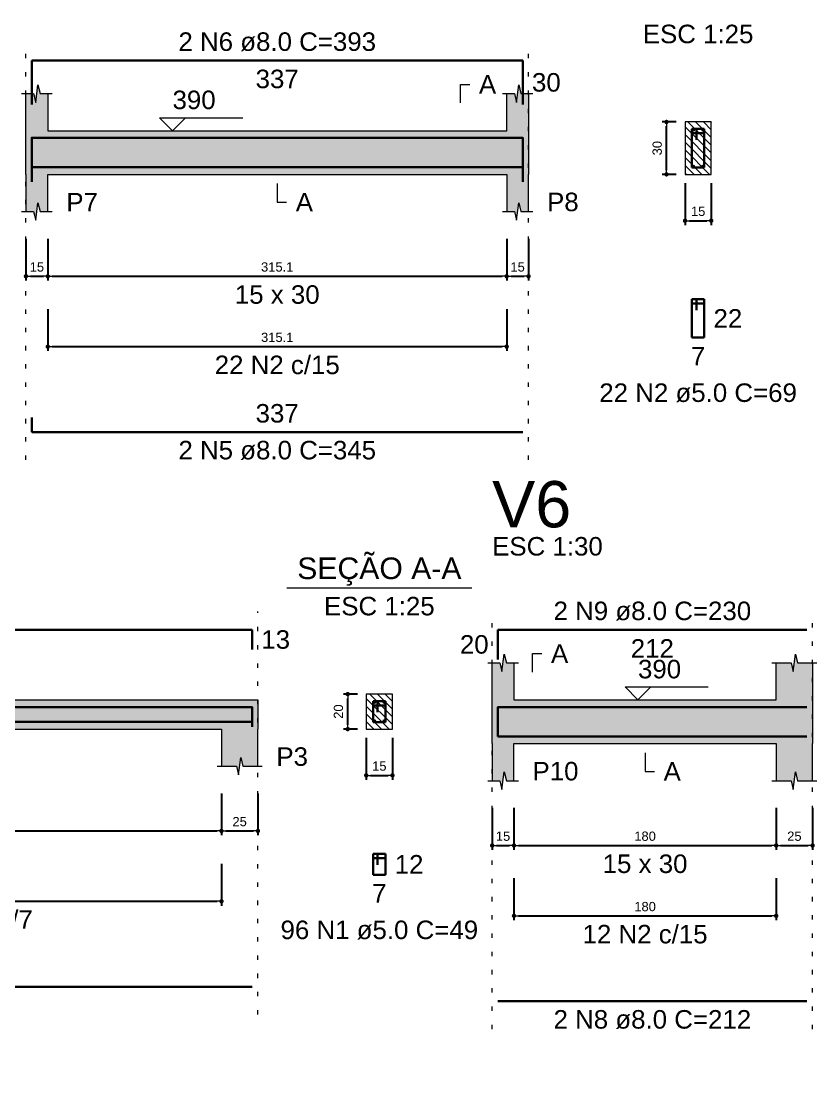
# Model space of a CAD drawing. Extents: x 5006 to 5323, y 875 to 3681.
# Drawn here: x 5204.8 to 5223.03, y 2013.88 to 2038.49 of the extents above; entities that cross this region are included whole.
import ezdxf

# ---------------------------------------------------------------- set-up
doc = ezdxf.new("R2010")
doc.units = 0
doc.header["$LTSCALE"] = 2
doc.linetypes.add('DOT2', pattern=[3.175, 0, -3.175])
for name, color, linetype, lineweight in [('Descrição da armadura', 7, 'Continuous', 5), ('DT-Barras na forma', 2, 'Continuous', 30), ('DT-Barras no corte', 5, 'Continuous', 5), ('DT-Barras rebatidas', 2, 'Continuous', 30), ('DT-Cotas', 9, 'Continuous', 5), ('DT-Forma', 5, 'Continuous', 5), ('DT-Hachura forma vigas', 252, 'Continuous', 5), ('DT-Hachura seção vigas', 252, 'Continuous', 5), ('DT-Pontilhado', 9, 'DOT2', 5), ('DT-Textos', 7, 'Continuous', 5), ('DT-Título', 3, 'Continuous', 20), ('Textos armaduras', 7, 'Continuous', 5)]:
    doc.layers.add(name, color=color, linetype=linetype, lineweight=lineweight)
doc.styles.add('ARIAL', font='arial.ttf')
doc.styles.get("Standard").update_dxf_attribs({"font": 'arial.ttf'})
doc.dimstyles.new('UM_25.000000', dxfattribs={"dimtxt": 0.18, "dimasz": 0.1, "dimexe": 0.1, "dimexo": 0.2, "dimgap": 0, "dimtad": 1, "dimtih": 1, "dimtoh": 1, "dimdec": 1, "dimlfac": 25, "dimzin": 0, "dimdsep": 46, "dimtxsty": 'Standard', "dimcen": 0.09, "dimdle": 0.1, "dimadec": 1, "dimazin": 2, "dimtfac": 1, "dimtdec": 4, "dimtofl": 0, "dimtmove": 0, "dimatfit": 3, "dimfxl": 1, "dimtolj": 1, "dimarcsym": 0})
doc.dimstyles.new('UM_30.000000', dxfattribs={"dimtxt": 0.18, "dimasz": 0.1, "dimexe": 0.1, "dimexo": 0.2, "dimgap": 0, "dimtad": 1, "dimtih": 1, "dimtoh": 1, "dimdec": 1, "dimlfac": 30, "dimzin": 0, "dimdsep": 46, "dimtxsty": 'Standard', "dimcen": 0.09, "dimdle": 0.1, "dimadec": 1, "dimazin": 2, "dimtfac": 1, "dimtdec": 4, "dimtofl": 0, "dimtmove": 0, "dimatfit": 3, "dimfxl": 1, "dimtolj": 1, "dimarcsym": 0})

# ---------------------------------------------------------------- blocks, each defined once
blk = doc.blocks.new('_DOT')
at = {"color": 0, "linetype": 'ByBlock'}
blk.add_line((-0.5, 0), (-1, 0), dxfattribs=at)
at = {"color": 0, "linetype": 'ByBlock', "const_width": 0.5}
blk.add_lwpolyline([(-0.25, 0, 1), (0.25, 0, 1)], format="xyb", close=True, dxfattribs=at)
blk = doc.blocks.new('*D841')
at = {"layer": 'Defpoints', "color": 0, "transparency": 16777216}
for p in [(5204.898, 2033.721), (5205.398, 2033.721), (5205.398, 2032.662)]:
    blk.add_point(p, dxfattribs=at)
at = {"layer": 'DT-Cotas', "color": 0, "lineweight": -2, "transparency": 16777216}
for p, q in [((5204.898, 2033.521), (5204.898, 2032.562)), ((5205.398, 2033.521), (5205.398, 2032.562)), ((5204.998, 2032.662), (5205.298, 2032.662))]:
    blk.add_line(p, q, dxfattribs=at)
at = {"layer": 'DT-Cotas', "color": 0, "lineweight": -2, "transparency": 16777216, "xscale": 0.1, "yscale": 0.1, "zscale": 0.1, "rotation": 180}
blk.add_blockref('_DOT', (5204.898, 2032.662), dxfattribs=at)
at = {"layer": 'DT-Cotas', "color": 0, "lineweight": -2, "transparency": 16777216, "xscale": 0.1, "yscale": 0.1, "zscale": 0.1}
blk.add_blockref('_DOT', (5205.398, 2032.662), dxfattribs=at)
at = {"layer": 'DT-Cotas', "transparency": 16777216, "insert": (5205.148, 2032.874), "char_height": 0.2118, "attachment_point": 5, "rotation": 0.0057, "style": 'ARIAL'}
blk.add_mtext('\\A1;15', dxfattribs=at)
blk = doc.blocks.new('*D842')
at = {"layer": 'Defpoints', "color": 0, "transparency": 16777216}
for p in [(5205.398, 2033.721), (5215.899, 2033.721), (5215.899, 2032.662)]:
    blk.add_point(p, dxfattribs=at)
at = {"layer": 'DT-Cotas', "color": 0, "lineweight": -2, "transparency": 16777216}
for p, q in [((5205.398, 2033.521), (5205.398, 2032.562)), ((5215.899, 2033.521), (5215.899, 2032.562)), ((5205.498, 2032.662), (5215.799, 2032.662))]:
    blk.add_line(p, q, dxfattribs=at)
at = {"layer": 'DT-Cotas', "color": 0, "lineweight": -2, "transparency": 16777216, "xscale": 0.1, "yscale": 0.1, "zscale": 0.1, "rotation": 180}
blk.add_blockref('_DOT', (5205.398, 2032.662), dxfattribs=at)
at = {"layer": 'DT-Cotas', "color": 0, "lineweight": -2, "transparency": 16777216, "xscale": 0.1, "yscale": 0.1, "zscale": 0.1}
blk.add_blockref('_DOT', (5215.899, 2032.662), dxfattribs=at)
at = {"layer": 'DT-Cotas', "transparency": 16777216, "insert": (5210.648, 2032.874), "char_height": 0.2118, "attachment_point": 5, "rotation": 0.0057, "style": 'ARIAL'}
blk.add_mtext('\\A1;315.1', dxfattribs=at)
blk = doc.blocks.new('*D843')
at = {"layer": 'Defpoints', "color": 0, "transparency": 16777216}
for p in [(5215.899, 2033.721), (5216.399, 2033.721), (5216.399, 2032.662)]:
    blk.add_point(p, dxfattribs=at)
at = {"layer": 'DT-Cotas', "color": 0, "lineweight": -2, "transparency": 16777216}
for p, q in [((5215.899, 2033.521), (5215.899, 2032.562)), ((5216.399, 2033.521), (5216.399, 2032.562)), ((5215.999, 2032.662), (5216.299, 2032.662))]:
    blk.add_line(p, q, dxfattribs=at)
at = {"layer": 'DT-Cotas', "color": 0, "lineweight": -2, "transparency": 16777216, "xscale": 0.1, "yscale": 0.1, "zscale": 0.1, "rotation": 180}
blk.add_blockref('_DOT', (5215.899, 2032.662), dxfattribs=at)
at = {"layer": 'DT-Cotas', "color": 0, "lineweight": -2, "transparency": 16777216, "xscale": 0.1, "yscale": 0.1, "zscale": 0.1}
blk.add_blockref('_DOT', (5216.399, 2032.662), dxfattribs=at)
at = {"layer": 'DT-Cotas', "transparency": 16777216, "insert": (5216.149, 2032.874), "char_height": 0.2118, "attachment_point": 5, "rotation": 0.0057, "style": 'ARIAL'}
blk.add_mtext('\\A1;15', dxfattribs=at)
blk = doc.blocks.new('*D844')
at = {"layer": 'Defpoints', "color": 0, "transparency": 16777216}
for p in [(5205.398, 2032.112), (5215.899, 2032.112), (5215.899, 2031.053)]:
    blk.add_point(p, dxfattribs=at)
at = {"layer": 'DT-Cotas', "color": 0, "lineweight": -2, "transparency": 16777216}
for p, q in [((5205.398, 2031.912), (5205.398, 2030.953)), ((5215.899, 2031.912), (5215.899, 2030.953)), ((5205.498, 2031.053), (5215.799, 2031.053))]:
    blk.add_line(p, q, dxfattribs=at)
at = {"layer": 'DT-Cotas', "color": 0, "lineweight": -2, "transparency": 16777216, "xscale": 0.1, "yscale": 0.1, "zscale": 0.1, "rotation": 180}
blk.add_blockref('_DOT', (5205.398, 2031.053), dxfattribs=at)
at = {"layer": 'DT-Cotas', "color": 0, "lineweight": -2, "transparency": 16777216, "xscale": 0.1, "yscale": 0.1, "zscale": 0.1}
blk.add_blockref('_DOT', (5215.899, 2031.053), dxfattribs=at)
at = {"layer": 'DT-Cotas', "transparency": 16777216, "insert": (5210.648, 2031.264), "char_height": 0.2118, "attachment_point": 5, "rotation": 0.0057, "style": 'ARIAL'}
blk.add_mtext('\\A1;315.1', dxfattribs=at)
blk = doc.blocks.new('*D845')
at = {"layer": 'Defpoints', "color": 0, "transparency": 16777216}
for p in [(5219.556, 2036.192), (5219.98, 2036.192), (5219.98, 2034.992)]:
    blk.add_point(p, dxfattribs=at)
at = {"layer": 'DT-Cotas', "color": 0, "lineweight": -2, "transparency": 16777216}
for p, q in [((5219.78, 2036.192), (5219.456, 2036.192)), ((5219.556, 2035.092), (5219.556, 2036.092)), ((5219.78, 2034.992), (5219.456, 2034.992))]:
    blk.add_line(p, q, dxfattribs=at)
at = {"layer": 'DT-Cotas', "color": 0, "lineweight": -2, "transparency": 16777216, "xscale": 0.1, "yscale": 0.1, "zscale": 0.1}
for p, rotation in [((5219.556, 2036.192), 90), ((5219.556, 2034.992), 270)]:
    blk.add_blockref('_DOT', p, dxfattribs=dict(at, rotation=rotation))
at = {"layer": 'DT-Cotas', "transparency": 16777216, "insert": (5219.344, 2035.592), "char_height": 0.2118, "attachment_point": 5, "rotation": 90, "style": 'ARIAL'}
blk.add_mtext('\\A1;30', dxfattribs=at)
blk = doc.blocks.new('*D846')
at = {"layer": 'Defpoints', "color": 0, "transparency": 16777216}
for p in [(5219.98, 2034.992), (5220.58, 2034.992), (5220.58, 2033.933)]:
    blk.add_point(p, dxfattribs=at)
at = {"layer": 'DT-Cotas', "color": 0, "lineweight": -2, "transparency": 16777216}
for p, q in [((5219.98, 2034.792), (5219.98, 2033.833)), ((5220.58, 2034.792), (5220.58, 2033.833)), ((5220.08, 2033.933), (5220.48, 2033.933))]:
    blk.add_line(p, q, dxfattribs=at)
at = {"layer": 'DT-Cotas', "color": 0, "lineweight": -2, "transparency": 16777216, "xscale": 0.1, "yscale": 0.1, "zscale": 0.1, "rotation": 180}
blk.add_blockref('_DOT', (5219.98, 2033.933), dxfattribs=at)
at = {"layer": 'DT-Cotas', "color": 0, "lineweight": -2, "transparency": 16777216, "xscale": 0.1, "yscale": 0.1, "zscale": 0.1}
blk.add_blockref('_DOT', (5220.58, 2033.933), dxfattribs=at)
at = {"layer": 'DT-Cotas', "transparency": 16777216, "insert": (5220.28, 2034.145), "char_height": 0.2118, "attachment_point": 5, "rotation": 0.0057, "style": 'ARIAL'}
blk.add_mtext('\\A1;15', dxfattribs=at)
blk = doc.blocks.new('*D869')
at = {"layer": 'Defpoints', "color": 0, "transparency": 16777216}
for p in [(5198.205, 2021.035), (5209.372, 2021.035), (5209.372, 2019.976)]:
    blk.add_point(p, dxfattribs=at)
at = {"layer": 'DT-Cotas', "color": 0, "lineweight": -2, "transparency": 16777216}
for p, q in [((5198.205, 2020.835), (5198.205, 2019.876)), ((5209.372, 2020.835), (5209.372, 2019.876)), ((5198.305, 2019.976), (5209.272, 2019.976))]:
    blk.add_line(p, q, dxfattribs=at)
at = {"layer": 'DT-Cotas', "color": 0, "lineweight": -2, "transparency": 16777216, "xscale": 0.1, "yscale": 0.1, "zscale": 0.1, "rotation": 180}
blk.add_blockref('_DOT', (5198.205, 2019.976), dxfattribs=at)
at = {"layer": 'DT-Cotas', "color": 0, "lineweight": -2, "transparency": 16777216, "xscale": 0.1, "yscale": 0.1, "zscale": 0.1}
blk.add_blockref('_DOT', (5209.372, 2019.976), dxfattribs=at)
at = {"layer": 'DT-Cotas', "transparency": 16777216, "insert": (5203.788, 2020.187), "char_height": 0.2118, "attachment_point": 5, "rotation": 0.0057, "style": 'ARIAL'}
blk.add_mtext('\\A1;335', dxfattribs=at)
blk = doc.blocks.new('*D870')
at = {"layer": 'Defpoints', "color": 0, "transparency": 16777216}
for p in [(5209.372, 2021.035), (5210.205, 2021.035), (5210.205, 2019.976)]:
    blk.add_point(p, dxfattribs=at)
at = {"layer": 'DT-Cotas', "color": 0, "lineweight": -2, "transparency": 16777216}
for p, q in [((5209.372, 2020.835), (5209.372, 2019.876)), ((5210.205, 2020.835), (5210.205, 2019.876)), ((5209.472, 2019.976), (5210.105, 2019.976))]:
    blk.add_line(p, q, dxfattribs=at)
at = {"layer": 'DT-Cotas', "color": 0, "lineweight": -2, "transparency": 16777216, "xscale": 0.1, "yscale": 0.1, "zscale": 0.1, "rotation": 180}
blk.add_blockref('_DOT', (5209.372, 2019.976), dxfattribs=at)
at = {"layer": 'DT-Cotas', "color": 0, "lineweight": -2, "transparency": 16777216, "xscale": 0.1, "yscale": 0.1, "zscale": 0.1}
blk.add_blockref('_DOT', (5210.205, 2019.976), dxfattribs=at)
at = {"layer": 'DT-Cotas', "transparency": 16777216, "insert": (5209.788, 2020.187), "char_height": 0.2118, "attachment_point": 5, "rotation": 0.0057, "style": 'ARIAL'}
blk.add_mtext('\\A1;25', dxfattribs=at)
blk = doc.blocks.new('*D872')
at = {"layer": 'Defpoints', "color": 0, "transparency": 16777216}
for p in [(5198.205, 2019.425), (5209.372, 2019.425), (5209.372, 2018.366)]:
    blk.add_point(p, dxfattribs=at)
at = {"layer": 'DT-Cotas', "color": 0, "lineweight": -2, "transparency": 16777216}
for p, q in [((5198.205, 2019.225), (5198.205, 2018.266)), ((5209.372, 2019.225), (5209.372, 2018.266)), ((5198.305, 2018.366), (5209.272, 2018.366))]:
    blk.add_line(p, q, dxfattribs=at)
at = {"layer": 'DT-Cotas', "color": 0, "lineweight": -2, "transparency": 16777216, "xscale": 0.1, "yscale": 0.1, "zscale": 0.1, "rotation": 180}
blk.add_blockref('_DOT', (5198.205, 2018.366), dxfattribs=at)
at = {"layer": 'DT-Cotas', "color": 0, "lineweight": -2, "transparency": 16777216, "xscale": 0.1, "yscale": 0.1, "zscale": 0.1}
blk.add_blockref('_DOT', (5209.372, 2018.366), dxfattribs=at)
at = {"layer": 'DT-Cotas', "transparency": 16777216, "insert": (5203.788, 2018.578), "char_height": 0.2118, "attachment_point": 5, "rotation": 0.0057, "style": 'ARIAL'}
blk.add_mtext('\\A1;335', dxfattribs=at)
blk = doc.blocks.new('*D856')
at = {"layer": 'Defpoints', "color": 0, "transparency": 16777216}
for p in [(5212.261, 2023.105), (5212.685, 2023.105), (5212.685, 2022.305)]:
    blk.add_point(p, dxfattribs=at)
at = {"layer": 'DT-Cotas', "color": 0, "lineweight": -2, "transparency": 16777216}
for p, q in [((5212.485, 2023.105), (5212.161, 2023.105)), ((5212.261, 2022.405), (5212.261, 2023.005)), ((5212.485, 2022.305), (5212.161, 2022.305))]:
    blk.add_line(p, q, dxfattribs=at)
at = {"layer": 'DT-Cotas', "color": 0, "lineweight": -2, "transparency": 16777216, "xscale": 0.1, "yscale": 0.1, "zscale": 0.1}
for p, rotation in [((5212.261, 2023.105), 90), ((5212.261, 2022.305), 270)]:
    blk.add_blockref('_DOT', p, dxfattribs=dict(at, rotation=rotation))
at = {"layer": 'DT-Cotas', "transparency": 16777216, "insert": (5212.049, 2022.705), "char_height": 0.2118, "attachment_point": 5, "rotation": 90, "style": 'ARIAL'}
blk.add_mtext('\\A1;20', dxfattribs=at)
blk = doc.blocks.new('*D857')
at = {"layer": 'Defpoints', "color": 0, "transparency": 16777216}
for p in [(5212.685, 2022.305), (5213.285, 2022.305), (5213.285, 2021.246)]:
    blk.add_point(p, dxfattribs=at)
at = {"layer": 'DT-Cotas', "color": 0, "lineweight": -2, "transparency": 16777216}
for p, q in [((5212.685, 2022.105), (5212.685, 2021.146)), ((5213.285, 2022.105), (5213.285, 2021.146)), ((5212.785, 2021.246), (5213.185, 2021.246))]:
    blk.add_line(p, q, dxfattribs=at)
at = {"layer": 'DT-Cotas', "color": 0, "lineweight": -2, "transparency": 16777216, "xscale": 0.1, "yscale": 0.1, "zscale": 0.1, "rotation": 180}
blk.add_blockref('_DOT', (5212.685, 2021.246), dxfattribs=at)
at = {"layer": 'DT-Cotas', "color": 0, "lineweight": -2, "transparency": 16777216, "xscale": 0.1, "yscale": 0.1, "zscale": 0.1}
blk.add_blockref('_DOT', (5213.285, 2021.246), dxfattribs=at)
at = {"layer": 'DT-Cotas', "transparency": 16777216, "insert": (5212.985, 2021.458), "char_height": 0.2118, "attachment_point": 5, "rotation": 0.0057, "style": 'ARIAL'}
blk.add_mtext('\\A1;15', dxfattribs=at)
blk = doc.blocks.new('*D858')
at = {"layer": 'Defpoints', "color": 0, "transparency": 16777216}
for p in [(5215.566, 2020.701), (5216.066, 2020.701), (5216.066, 2019.642)]:
    blk.add_point(p, dxfattribs=at)
at = {"layer": 'DT-Cotas', "color": 0, "lineweight": -2, "transparency": 16777216}
for p, q in [((5215.566, 2020.501), (5215.566, 2019.542)), ((5216.066, 2020.501), (5216.066, 2019.542)), ((5215.666, 2019.642), (5215.966, 2019.642))]:
    blk.add_line(p, q, dxfattribs=at)
at = {"layer": 'DT-Cotas', "color": 0, "lineweight": -2, "transparency": 16777216, "xscale": 0.1, "yscale": 0.1, "zscale": 0.1, "rotation": 180}
blk.add_blockref('_DOT', (5215.566, 2019.642), dxfattribs=at)
at = {"layer": 'DT-Cotas', "color": 0, "lineweight": -2, "transparency": 16777216, "xscale": 0.1, "yscale": 0.1, "zscale": 0.1}
blk.add_blockref('_DOT', (5216.066, 2019.642), dxfattribs=at)
at = {"layer": 'DT-Cotas', "transparency": 16777216, "insert": (5215.816, 2019.854), "char_height": 0.2118, "attachment_point": 5, "rotation": 0.0057, "style": 'ARIAL'}
blk.add_mtext('\\A1;15', dxfattribs=at)
blk = doc.blocks.new('*D859')
at = {"layer": 'Defpoints', "color": 0, "transparency": 16777216}
for p in [(5216.066, 2020.701), (5222.066, 2020.701), (5222.066, 2019.642)]:
    blk.add_point(p, dxfattribs=at)
at = {"layer": 'DT-Cotas', "color": 0, "lineweight": -2, "transparency": 16777216}
for p, q in [((5216.066, 2020.501), (5216.066, 2019.542)), ((5222.066, 2020.501), (5222.066, 2019.542)), ((5216.166, 2019.642), (5221.966, 2019.642))]:
    blk.add_line(p, q, dxfattribs=at)
at = {"layer": 'DT-Cotas', "color": 0, "lineweight": -2, "transparency": 16777216, "xscale": 0.1, "yscale": 0.1, "zscale": 0.1, "rotation": 180}
blk.add_blockref('_DOT', (5216.066, 2019.642), dxfattribs=at)
at = {"layer": 'DT-Cotas', "color": 0, "lineweight": -2, "transparency": 16777216, "xscale": 0.1, "yscale": 0.1, "zscale": 0.1}
blk.add_blockref('_DOT', (5222.066, 2019.642), dxfattribs=at)
at = {"layer": 'DT-Cotas', "transparency": 16777216, "insert": (5219.066, 2019.854), "char_height": 0.2118, "attachment_point": 5, "rotation": 0.0057, "style": 'ARIAL'}
blk.add_mtext('\\A1;180', dxfattribs=at)
blk = doc.blocks.new('*D860')
at = {"layer": 'Defpoints', "color": 0, "transparency": 16777216}
for p in [(5222.066, 2020.701), (5222.899, 2020.701), (5222.899, 2019.642)]:
    blk.add_point(p, dxfattribs=at)
at = {"layer": 'DT-Cotas', "color": 0, "lineweight": -2, "transparency": 16777216}
for p, q in [((5222.066, 2020.501), (5222.066, 2019.542)), ((5222.899, 2020.501), (5222.899, 2019.542)), ((5222.166, 2019.642), (5222.799, 2019.642))]:
    blk.add_line(p, q, dxfattribs=at)
at = {"layer": 'DT-Cotas', "color": 0, "lineweight": -2, "transparency": 16777216, "xscale": 0.1, "yscale": 0.1, "zscale": 0.1, "rotation": 180}
blk.add_blockref('_DOT', (5222.066, 2019.642), dxfattribs=at)
at = {"layer": 'DT-Cotas', "color": 0, "lineweight": -2, "transparency": 16777216, "xscale": 0.1, "yscale": 0.1, "zscale": 0.1}
blk.add_blockref('_DOT', (5222.899, 2019.642), dxfattribs=at)
at = {"layer": 'DT-Cotas', "transparency": 16777216, "insert": (5222.483, 2019.854), "char_height": 0.2118, "attachment_point": 5, "rotation": 0.0057, "style": 'ARIAL'}
blk.add_mtext('\\A1;25', dxfattribs=at)
blk = doc.blocks.new('*D861')
at = {"layer": 'Defpoints', "color": 0, "transparency": 16777216}
for p in [(5216.066, 2019.092), (5222.066, 2019.092), (5222.066, 2018.033)]:
    blk.add_point(p, dxfattribs=at)
at = {"layer": 'DT-Cotas', "color": 0, "lineweight": -2, "transparency": 16777216}
for p, q in [((5216.066, 2018.892), (5216.066, 2017.933)), ((5222.066, 2018.892), (5222.066, 2017.933)), ((5216.166, 2018.033), (5221.966, 2018.033))]:
    blk.add_line(p, q, dxfattribs=at)
at = {"layer": 'DT-Cotas', "color": 0, "lineweight": -2, "transparency": 16777216, "xscale": 0.1, "yscale": 0.1, "zscale": 0.1, "rotation": 180}
blk.add_blockref('_DOT', (5216.066, 2018.033), dxfattribs=at)
at = {"layer": 'DT-Cotas', "color": 0, "lineweight": -2, "transparency": 16777216, "xscale": 0.1, "yscale": 0.1, "zscale": 0.1}
blk.add_blockref('_DOT', (5222.066, 2018.033), dxfattribs=at)
at = {"layer": 'DT-Cotas', "transparency": 16777216, "insert": (5219.066, 2018.244), "char_height": 0.2118, "attachment_point": 5, "rotation": 0.0057, "style": 'ARIAL'}
blk.add_mtext('\\A1;180', dxfattribs=at)

msp = doc.modelspace()

# ---------------------------------------------------------------- hatches: boundary and pattern name
at = {"layer": 'DT-Hachura forma vigas', "linetype": 'Continuous'}
for points in [[(5216.3993, 2034.1448), (5216.3993, 2034.9921), (5216.3993, 2035.9921), (5216.3993, 2036.8395), (5216.2243, 2036.8395), (5216.1743, 2037.0395), (5216.1243, 2036.6395), (5216.0743, 2036.8395), (5215.8993, 2036.8395), (5215.8993, 2035.9921), (5205.3976, 2035.9921), (5205.3976, 2036.8395), (5205.2226, 2036.8395), (5205.1726, 2037.0395), (5205.1226, 2036.6395), (5205.0726, 2036.8395), (5204.8976, 2036.8395), (5204.8976, 2035.9921), (5204.8976, 2034.9921), (5204.8976, 2034.1448), (5205.0726, 2034.1448), (5205.1226, 2033.9448), (5205.1726, 2034.3448), (5205.2226, 2034.1448), (5205.3976, 2034.1448), (5205.3976, 2034.9921), (5215.8993, 2034.9921), (5215.8993, 2034.1448), (5216.0743, 2034.1448), (5216.1243, 2033.9448), (5216.1743, 2034.3448), (5216.2243, 2034.1448), (5216.3993, 2034.1448)], [(5210.2048, 2021.4581), (5210.2048, 2022.3055), (5210.2048, 2022.9721), (5209.3715, 2022.9721), (5198.2048, 2022.9721), (5197.3715, 2022.9721), (5186.2048, 2022.9721), (5186.2048, 2023.8195), (5185.8632, 2023.8195), (5185.8132, 2024.0195), (5185.7632, 2023.6195), (5185.7132, 2023.8195), (5185.3715, 2023.8195), (5185.3715, 2022.9721), (5185.3715, 2022.3055), (5185.3715, 2021.4581), (5185.7132, 2021.4581), (5185.7632, 2021.2581), (5185.8132, 2021.6581), (5185.8632, 2021.4581), (5186.2048, 2021.4581), (5186.2048, 2022.3055), (5197.3715, 2022.3055), (5197.3715, 2021.4581), (5197.7132, 2021.4581), (5197.7632, 2021.2581), (5197.8132, 2021.6581), (5197.8632, 2021.4581), (5198.2048, 2021.4581), (5198.2048, 2022.3055), (5209.3715, 2022.3055), (5209.3715, 2021.4581), (5209.7132, 2021.4581), (5209.7632, 2021.2581), (5209.8132, 2021.6581), (5209.8632, 2021.4581), (5210.2048, 2021.4581)], [(5222.8992, 2021.1248), (5222.8992, 2021.9721), (5222.8992, 2022.9721), (5222.8992, 2023.8195), (5222.5575, 2023.8195), (5222.5075, 2024.0195), (5222.4575, 2023.6195), (5222.4075, 2023.8195), (5222.0659, 2023.8195), (5222.0659, 2022.9721), (5216.0659, 2022.9721), (5216.0659, 2023.8195), (5215.8909, 2023.8195), (5215.8409, 2024.0195), (5215.7909, 2023.6195), (5215.7409, 2023.8195), (5215.5659, 2023.8195), (5215.5659, 2022.9721), (5215.5659, 2021.9721), (5215.5659, 2021.1248), (5215.7409, 2021.1248), (5215.7909, 2020.9248), (5215.8409, 2021.3248), (5215.8909, 2021.1248), (5216.0659, 2021.1248), (5216.0659, 2021.9721), (5222.0659, 2021.9721), (5222.0659, 2021.1248), (5222.4075, 2021.1248), (5222.4575, 2020.9248), (5222.5075, 2021.3248), (5222.5575, 2021.1248), (5222.8992, 2021.1248)]]:
    msp.add_hatch(color=256, dxfattribs=at).paths.add_polyline_path(points)
at = {"layer": 'DT-Hachura seção vigas', "linetype": 'Continuous'}
h = msp.add_hatch(dxfattribs=at)
h.set_pattern_fill('ANSI31', color=256, angle=90, style=0)
h.set_pattern_definition([(135, (5182.27151, 1980.98261), (-0.08838835, -0.08838835), [])])
h.paths.add_polyline_path([(5219.9796, 2034.9921), (5219.9796, 2034.9921), (5220.5796, 2034.9921), (5220.5796, 2036.1921), (5219.9796, 2036.1921), (5219.9796, 2034.9921)])
h = msp.add_hatch(dxfattribs=at)
h.set_pattern_fill('ANSI31', color=256, angle=90, style=0)
h.set_pattern_definition([(135, (5181.17095, 1980.98261), (-0.08838835, -0.08838835), [])])
h.paths.add_polyline_path([(5212.6846, 2022.3055), (5212.6846, 2022.3055), (5213.2846, 2022.3055), (5213.2846, 2023.1055), (5212.6846, 2023.1055), (5212.6846, 2022.3055)])

# ---------------------------------------------------------------- linework, layer by layer
msp.add_circle((5229.5131, 2023.2685), 78.188)
at = {"layer": 'DT-Barras na forma'}
for p, q in [((5220.2396, 2036.0321), (5220.1396, 2036.0321)), ((5220.1396, 2036.0321), (5220.1396, 2035.1521)), ((5220.4196, 2036.0321), (5220.1396, 2036.0321)), ((5220.1396, 2036.0321), (5220.1396, 2035.9321)), ((5220.2396, 2035.7821), (5220.2396, 2036.0321)), ((5220.4196, 2035.1521), (5220.4196, 2036.0321)), ((5220.1396, 2035.9321), (5220.3896, 2035.9321)), ((5220.1396, 2035.1521), (5220.4196, 2035.1521)), ((5212.9446, 2022.9455), (5212.8446, 2022.9455)), ((5212.8446, 2022.9455), (5212.8446, 2022.4655)), ((5213.1246, 2022.9455), (5212.8446, 2022.9455)), ((5212.8446, 2022.9455), (5212.8446, 2022.8455)), ((5212.8446, 2022.8455), (5213.0946, 2022.8455)), ((5212.9446, 2022.6955), (5212.9446, 2022.9455)), ((5213.1246, 2022.4655), (5213.1246, 2022.9455)), ((5212.8446, 2022.4655), (5213.1246, 2022.4655))]:
    msp.add_line(p, q, dxfattribs=at)
for points in [[(5205.0309, 2034.8243), (5205.0309, 2035.8288), (5216.2659, 2035.8288), (5216.2659, 2034.8243)], [(5205.0309, 2035.4888), (5205.0309, 2035.1555), (5216.2659, 2035.1555)], [(5185.5048, 2022.8088), (5210.0715, 2022.8088), (5210.0715, 2022.3592)], [(5215.6992, 2022.1343), (5215.6992, 2022.8088), (5222.7659, 2022.8088)], [(5185.5048, 2022.4688), (5210.0715, 2022.4688)], [(5215.6992, 2022.1355), (5222.7659, 2022.1355)]]:
    msp.add_lwpolyline(points, dxfattribs=at)
at = {"layer": 'DT-Barras no corte'}
for centre in [(5220.1756, 2035.9961), (5220.3836, 2035.9961), (5220.1756, 2035.1881), (5220.3836, 2035.1881), (5212.8806, 2022.9095), (5213.0886, 2022.9095), (5212.8806, 2022.5015), (5213.0886, 2022.5015)]:
    msp.add_circle(centre, 0.016, dxfattribs=at)
at = {"layer": 'DT-Barras rebatidas'}
for p, q in [((5205.0309, 2036.5893), (5205.0309, 2037.5938)), ((5205.0309, 2037.5938), (5216.2659, 2037.5938)), ((5216.2659, 2037.5938), (5216.2659, 2036.5893)), ((5220.2396, 2032.1387), (5220.1396, 2032.1387)), ((5220.1396, 2032.1387), (5220.1396, 2031.2587)), ((5220.4196, 2032.1387), (5220.1396, 2032.1387)), ((5220.1396, 2032.1387), (5220.1396, 2032.0387)), ((5220.2396, 2031.8887), (5220.2396, 2032.1387)), ((5220.4196, 2031.2587), (5220.4196, 2032.1387)), ((5220.1396, 2032.0387), (5220.3896, 2032.0387)), ((5220.1396, 2031.2587), (5220.4196, 2031.2587)), ((5205.0309, 2029.4313), (5205.0309, 2029.098)), ((5205.0309, 2029.098), (5216.2659, 2029.098)), ((5185.5048, 2024.5738), (5210.0715, 2024.5738)), ((5210.0715, 2024.5738), (5210.0715, 2024.1242)), ((5215.6992, 2023.8993), (5215.6992, 2024.5738)), ((5215.6992, 2024.5738), (5222.7659, 2024.5738)), ((5212.9446, 2019.4521), (5212.8446, 2019.4521)), ((5212.8446, 2019.4521), (5212.8446, 2018.9721)), ((5213.1246, 2019.4521), (5212.8446, 2019.4521)), ((5212.8446, 2019.4521), (5212.8446, 2019.3521)), ((5212.8446, 2019.3521), (5213.0946, 2019.3521)), ((5212.9446, 2019.2021), (5212.9446, 2019.4521)), ((5213.1246, 2018.9721), (5213.1246, 2019.4521)), ((5212.8446, 2018.9721), (5213.1246, 2018.9721)), ((5185.5048, 2016.4113), (5210.0715, 2016.4113)), ((5215.6992, 2016.078), (5222.7659, 2016.078))]:
    msp.add_line(p, q, dxfattribs=at)
at = {"layer": 'DT-Forma'}
for p, q in [((5205.1226, 2036.6393), (5205.1726, 2037.0393)), ((5205.1726, 2037.0393), (5205.2226, 2036.8393)), ((5216.1243, 2036.6393), (5216.1743, 2037.0393)), ((5216.1743, 2037.0393), (5216.2243, 2036.8393)), ((5204.7976, 2036.8393), (5205.0726, 2036.8393)), ((5204.8976, 2035.9921), (5204.8976, 2036.8393)), ((5205.0726, 2036.8393), (5205.1226, 2036.6393)), ((5205.2226, 2036.8393), (5205.4976, 2036.8393)), ((5205.3976, 2036.8393), (5205.3976, 2035.9921)), ((5215.7993, 2036.8393), (5216.0743, 2036.8393)), ((5215.8993, 2035.9921), (5215.8993, 2036.8393)), ((5216.0743, 2036.8393), (5216.1243, 2036.6393)), ((5216.2243, 2036.8393), (5216.4993, 2036.8393)), ((5216.3993, 2036.8393), (5216.3993, 2035.9921)), ((5205.3976, 2035.9921), (5215.8993, 2035.9921)), ((5220.5796, 2036.1921), (5219.9796, 2036.1921)), ((5219.9796, 2036.1921), (5219.9796, 2036.1921)), ((5219.9796, 2036.1921), (5219.9796, 2034.9921)), ((5220.5796, 2034.9921), (5220.5796, 2036.1921)), ((5220.5796, 2036.1921), (5220.5796, 2036.1921)), ((5204.8976, 2034.9921), (5204.8976, 2034.1449)), ((5205.3976, 2034.1449), (5205.3976, 2034.9921)), ((5205.3976, 2034.9921), (5215.8993, 2034.9921)), ((5215.8993, 2034.9921), (5215.8993, 2034.1449)), ((5216.3993, 2034.1449), (5216.3993, 2034.9921)), ((5219.9796, 2034.9921), (5220.5796, 2034.9921)), ((5219.9796, 2034.9921), (5219.9796, 2034.9921)), ((5220.5796, 2034.9921), (5220.5796, 2034.9921)), ((5205.1226, 2033.9449), (5205.1726, 2034.3449)), ((5205.1726, 2034.3449), (5205.2226, 2034.1449)), ((5216.1243, 2033.9449), (5216.1743, 2034.3449)), ((5216.1743, 2034.3449), (5216.2243, 2034.1449)), ((5204.7976, 2034.1449), (5205.0726, 2034.1449)), ((5205.0726, 2034.1449), (5205.1226, 2033.9449)), ((5205.2226, 2034.1449), (5205.4976, 2034.1449)), ((5215.7993, 2034.1449), (5216.0743, 2034.1449)), ((5216.0743, 2034.1449), (5216.1243, 2033.9449)), ((5216.2243, 2034.1449), (5216.4993, 2034.1449)), ((5215.7909, 2023.6193), (5215.8409, 2024.0193)), ((5215.8409, 2024.0193), (5215.8909, 2023.8193)), ((5222.4575, 2023.6193), (5222.5075, 2024.0193)), ((5222.5075, 2024.0193), (5222.5575, 2023.8193)), ((5215.4659, 2023.8193), (5215.7409, 2023.8193)), ((5215.5659, 2022.9721), (5215.5659, 2023.8193)), ((5215.7409, 2023.8193), (5215.7909, 2023.6193)), ((5215.8909, 2023.8193), (5216.1659, 2023.8193)), ((5216.0659, 2023.8193), (5216.0659, 2022.9721)), ((5221.9659, 2023.8193), (5222.4075, 2023.8193)), ((5222.0659, 2022.9721), (5222.0659, 2023.8193)), ((5222.4075, 2023.8193), (5222.4575, 2023.6193)), ((5222.5575, 2023.8193), (5222.9992, 2023.8193)), ((5222.8992, 2023.8193), (5222.8992, 2022.9721)), ((5198.2048, 2022.9721), (5209.3715, 2022.9721)), ((5209.3715, 2022.9721), (5210.2048, 2022.9721)), ((5213.2846, 2023.1055), (5212.6846, 2023.1055)), ((5212.6846, 2023.1055), (5212.6846, 2023.1055)), ((5212.6846, 2023.1055), (5212.6846, 2022.3055)), ((5213.2846, 2022.3055), (5213.2846, 2023.1055)), ((5213.2846, 2023.1055), (5213.2846, 2023.1055)), ((5216.0659, 2022.9721), (5222.0659, 2022.9721)), ((5198.2048, 2022.3055), (5209.3715, 2022.3055)), ((5209.3715, 2022.3055), (5209.3715, 2021.4583)), ((5210.2048, 2021.4583), (5210.2048, 2022.3055)), ((5212.6846, 2022.3055), (5213.2846, 2022.3055)), ((5212.6846, 2022.3055), (5212.6846, 2022.3055)), ((5213.2846, 2022.3055), (5213.2846, 2022.3055)), ((5215.5659, 2021.9721), (5215.5659, 2021.1249)), ((5216.0659, 2021.1249), (5216.0659, 2021.9721)), ((5216.0659, 2021.9721), (5222.0659, 2021.9721)), ((5222.0659, 2021.9721), (5222.0659, 2021.1249)), ((5222.8992, 2021.1249), (5222.8992, 2021.9721)), ((5209.7632, 2021.2583), (5209.8132, 2021.6583)), ((5209.8132, 2021.6583), (5209.8632, 2021.4583)), ((5209.2715, 2021.4583), (5209.7132, 2021.4583)), ((5209.7132, 2021.4583), (5209.7632, 2021.2583)), ((5209.8632, 2021.4583), (5210.3048, 2021.4583)), ((5215.7909, 2020.9249), (5215.8409, 2021.3249)), ((5215.8409, 2021.3249), (5215.8909, 2021.1249)), ((5222.4575, 2020.9249), (5222.5075, 2021.3249)), ((5222.5075, 2021.3249), (5222.5575, 2021.1249)), ((5215.4659, 2021.1249), (5215.7409, 2021.1249)), ((5215.7409, 2021.1249), (5215.7909, 2020.9249)), ((5215.8909, 2021.1249), (5216.1659, 2021.1249)), ((5221.9659, 2021.1249), (5222.4075, 2021.1249)), ((5222.4075, 2021.1249), (5222.4575, 2020.9249)), ((5222.5575, 2021.1249), (5222.9992, 2021.1249))]:
    msp.add_line(p, q, dxfattribs=at)
at = {"layer": 'DT-Forma', "linetype": 'Continuous'}
for p, q in [((5204.8976, 2034.9921), (5204.8976, 2035.9921)), ((5216.3993, 2035.9921), (5216.3993, 2034.9921)), ((5210.2048, 2022.9721), (5210.2048, 2022.3055)), ((5215.5659, 2021.9721), (5215.5659, 2022.9721)), ((5222.8992, 2022.9721), (5222.8992, 2021.9721))]:
    msp.add_line(p, q, dxfattribs=at)
at = {"layer": 'DT-Pontilhado', "ltscale": 0.05}
for p, q in [((5204.8976, 2028.4626), (5204.8976, 2038.0174)), ((5216.3993, 2028.4626), (5216.3993, 2038.0174)), ((5210.2048, 2015.7759), (5210.2048, 2024.9974)), ((5215.5659, 2015.4426), (5215.5659, 2024.9974)), ((5222.8992, 2015.4426), (5222.8992, 2024.9974))]:
    msp.add_line(p, q, dxfattribs=at)
at = {"layer": 'DT-Textos'}
msp.add_line((5210.8666, 2025.5353), (5215.1026, 2025.5353), dxfattribs=at)
for points in [[(5214.8403, 2036.6275), (5214.8403, 2037.0511), (5215.0521, 2037.0511)], [(5208.5481, 2036.2887), (5208.2516, 2035.9921), (5207.9551, 2036.2887), (5209.8613, 2036.2887)], [(5210.6484, 2034.7803), (5210.6484, 2034.3567), (5210.8602, 2034.3567)], [(5216.4895, 2023.6075), (5216.4895, 2024.0311), (5216.7013, 2024.0311)], [(5219.2002, 2023.2686), (5218.9037, 2022.9721), (5218.6072, 2023.2686), (5220.5134, 2023.2686)], [(5219.0659, 2021.7603), (5219.0659, 2021.3367), (5219.2777, 2021.3367)]]:
    msp.add_lwpolyline(points, dxfattribs=at)

# ---------------------------------------------------------------- texts
at = {"layer": 'Descrição da armadura', "linetype": 'Continuous', "char_height": 0.4236, "attachment_point": 8, "line_spacing_factor": 0.798, "style": 'ARIAL'}
for s, insert, width in [('2 N6 ø8.0 C=393', (5210.6484, 2037.8056), 9.069495), ('22 N2 c/15', (5210.6484, 2030.4173), 5.738683), ('2 N5 ø8.0 C=345', (5210.6484, 2028.4626), 9.069495), ('2 N9 ø8.0 C=230', (5219.2325, 2024.7856), 9.069495), ('48 N1 c/7', (5203.7882, 2017.7306), 5.078778), ('12 N2 c/15', (5219.0659, 2017.3972), 5.738683), ('2 N8 ø8.0 C=212', (5219.2325, 2015.4426), 9.069495)]:
    msp.add_mtext(s, dxfattribs=dict(at, insert=insert, width=width))
at = {"layer": 'Descrição da armadura', "color": 7, "linetype": 'Continuous', "char_height": 0.4236, "width": 9.069495, "attachment_point": 8, "line_spacing_factor": 0.798, "style": 'ARIAL'}
for s, insert in [('22 N2 ø5.0 C=69', (5220.2796, 2029.7761)), ('96 N1 ø5.0 C=49', (5212.9846, 2017.4895))]:
    msp.add_mtext(s, dxfattribs=dict(at, insert=insert))
at = {"layer": 'DT-Textos', "line_spacing_factor": 0.798, "style": 'ARIAL'}
for s, insert, char_height, width, attachment_point in [('ESC 1:25', (5220.2796, 2037.9865), 0.4236, 5.079187, 8), ('A', (5215.2639, 2036.8393), 0.4236, 0.791486, 7), ('390', (5208.2516, 2036.4793), 0.4236, 1.979875, 7), ('P7', (5205.8212, 2034.1449), 0.4236, 1.451445, 7), ('A', (5211.072, 2034.1449), 0.4236, 0.791486, 7), ('P8', (5216.8229, 2034.1449), 0.4236, 1.451445, 7), ('15 x 30', (5210.6484, 2032.0269), 0.4236, 3.892537, 8), ('ESC 1:30', (5215.5659, 2026.2682), 0.4236, 5.079187, 7), ('SEÇÃO A-A', (5212.985, 2025.5836), 0.4942, 7.270043, 8), ('ESC 1:25', (5212.9846, 2024.8999), 0.4236, 5.079187, 8), ('A', (5216.9131, 2023.8193), 0.4236, 0.791486, 7), ('390', (5218.9037, 2023.4593), 0.4236, 1.979875, 7), ('P3', (5210.6284, 2021.4583), 0.4236, 1.451445, 7), ('P10', (5216.4895, 2021.1249), 0.4236, 2.111403, 7), ('A', (5219.4895, 2021.1249), 0.4236, 0.791486, 7), ('15 x 30', (5219.0659, 2019.0069), 0.4236, 3.892537, 8)]:
    msp.add_mtext(s, dxfattribs=dict(at, insert=insert, char_height=char_height, width=width, attachment_point=attachment_point))
at = {"layer": 'DT-Título', "insert": (5215.5659, 2026.9036), "char_height": 1.059, "width": 3.628612, "attachment_point": 7, "line_spacing_factor": 0.798, "style": 'ARIAL'}
msp.add_mtext('V6', dxfattribs=at)
at = {"layer": 'Textos armaduras', "linetype": 'Continuous', "char_height": 0.4236, "attachment_point": 7, "line_spacing_factor": 0.798, "style": 'ARIAL'}
for s, insert, width in [('337', (5210.1535, 2036.9584), 1.979715), ('30', (5216.4777, 2036.8798), 1.31981), ('337', (5210.1535, 2029.3098), 1.979715), ('13', (5210.2833, 2024.1372), 1.31981), ('20', (5214.8275, 2024.0248), 1.31981), ('212', (5218.7376, 2023.9384), 1.979715)]:
    msp.add_mtext(s, dxfattribs=dict(at, insert=insert, width=width))
at = {"layer": 'Textos armaduras', "color": 7, "linetype": 'Continuous', "char_height": 0.4236, "attachment_point": 7, "line_spacing_factor": 0.798, "style": 'ARIAL'}
for s, insert, width in [('22', (5220.6314, 2031.4869), 1.31981), ('7', (5220.1146, 2030.6233), 0.659905), ('12', (5213.3364, 2019.0003), 1.31981), ('7', (5212.8196, 2018.3367), 0.659905)]:
    msp.add_mtext(s, dxfattribs=dict(at, insert=insert, width=width))

# ---------------------------------------------------------------- dimensions: what is measured, and where the dimension line sits
at = {"layer": 'DT-Cotas'}
for base, p1, p2, picture, middle in [((5219.556, 2036.1921), (5219.9796, 2034.9921), (5219.9796, 2036.1921), '*D845', (5219.3442, 2035.5921)), ((5212.261, 2023.1055), (5212.6846, 2022.3055), (5212.6846, 2023.1055), '*D856', (5212.0492, 2022.7055))]:
    dim = msp.add_linear_dim(base=base, p1=p1, p2=p2, angle=90, dimstyle='UM_25.000000', override={"dimtxt": 0.2118, "dimasz": 0.1, "dimexe": 0.1, "dimexo": 0.2, "dimtad": 1, "dimtih": 0, "dimtoh": 0, "dimdec": 1, "dimlfac": 25, "dimzin": 8, "dimtxsty": 'ARIAL', "dimblk": 'DOT', "dimblk1": 'DOT', "dimblk2": 'DOT', "dimsah": 1, "dimdle": 0.1, "dimse1": 0, "dimse2": 0, "dimclrt": 256, "dimadec": 1, "dimazin": 3, "dimtmove": 2, "dimldrblk": 'DOT'}, dxfattribs=at)
    dim.commit()
    dim.dimension.update_dxf_attribs({"geometry": picture, "text_midpoint": middle, "dimtype": 160, "text_rotation": 90})
for base, p1, p2, dimstyle, override, picture, middle in [((5220.5796, 2033.9331), (5219.9796, 2034.9921), (5220.5796, 2034.9921), 'UM_25.000000', {"dimtxt": 0.2118, "dimasz": 0.1, "dimexe": 0.1, "dimexo": 0.2, "dimtad": 1, "dimtih": 0, "dimtoh": 0, "dimdec": 1, "dimlfac": 25, "dimzin": 8, "dimtxsty": 'ARIAL', "dimblk": 'DOT', "dimblk1": 'DOT', "dimblk2": 'DOT', "dimsah": 1, "dimdle": 0.1, "dimse1": 0, "dimse2": 0, "dimclrt": 256, "dimadec": 1, "dimazin": 3, "dimtmove": 2, "dimldrblk": 'DOT'}, '*D846', (5220.2796, 2034.1449)), ((5205.3976, 2032.6623), (5204.8976, 2033.7213), (5205.3976, 2033.7213), 'UM_30.000000', {"dimtxt": 0.2118, "dimasz": 0.1, "dimexe": 0.1, "dimexo": 0.2, "dimtad": 1, "dimtih": 0, "dimtoh": 0, "dimdec": 1, "dimlfac": 30, "dimzin": 8, "dimtxsty": 'ARIAL', "dimblk": 'DOT', "dimblk1": 'DOT', "dimblk2": 'DOT', "dimsah": 1, "dimdle": 0.1, "dimse1": 0, "dimse2": 0, "dimclrt": 256, "dimadec": 1, "dimazin": 3, "dimtmove": 2, "dimldrblk": 'DOT'}, '*D841', (5205.1476, 2032.8741)), ((5215.8993, 2032.6623), (5205.3976, 2033.7213), (5215.8993, 2033.7213), 'UM_30.000000', {"dimtxt": 0.2118, "dimasz": 0.1, "dimexe": 0.1, "dimexo": 0.2, "dimtad": 1, "dimtih": 0, "dimtoh": 0, "dimdec": 1, "dimlfac": 30, "dimzin": 8, "dimtxsty": 'ARIAL', "dimblk": 'DOT', "dimblk1": 'DOT', "dimblk2": 'DOT', "dimsah": 1, "dimdle": 0.1, "dimse1": 0, "dimse2": 0, "dimclrt": 256, "dimadec": 1, "dimazin": 3, "dimtmove": 2, "dimldrblk": 'DOT'}, '*D842', (5210.6484, 2032.8741)), ((5216.3993, 2032.6623), (5215.8993, 2033.7213), (5216.3993, 2033.7213), 'UM_30.000000', {"dimtxt": 0.2118, "dimasz": 0.1, "dimexe": 0.1, "dimexo": 0.2, "dimtad": 1, "dimtih": 0, "dimtoh": 0, "dimdec": 1, "dimlfac": 30, "dimzin": 8, "dimtxsty": 'ARIAL', "dimblk": 'DOT', "dimblk1": 'DOT', "dimblk2": 'DOT', "dimsah": 1, "dimdle": 0.1, "dimse1": 0, "dimse2": 0, "dimclrt": 256, "dimadec": 1, "dimazin": 3, "dimtmove": 2, "dimldrblk": 'DOT'}, '*D843', (5216.1493, 2032.8741)), ((5215.8993, 2031.0527), (5205.3976, 2032.1117), (5215.8993, 2032.1117), 'UM_30.000000', {"dimtxt": 0.2118, "dimasz": 0.1, "dimexe": 0.1, "dimexo": 0.2, "dimtad": 1, "dimtih": 0, "dimtoh": 0, "dimdec": 1, "dimlfac": 30, "dimzin": 8, "dimtxsty": 'ARIAL', "dimblk": 'DOT', "dimblk1": 'DOT', "dimblk2": 'DOT', "dimsah": 1, "dimdle": 0.1, "dimse1": 0, "dimse2": 0, "dimclrt": 256, "dimadec": 1, "dimazin": 3, "dimtmove": 2, "dimldrblk": 'DOT'}, '*D844', (5210.6484, 2031.2645)), ((5213.2846, 2021.2465), (5212.6846, 2022.3055), (5213.2846, 2022.3055), 'UM_25.000000', {"dimtxt": 0.2118, "dimasz": 0.1, "dimexe": 0.1, "dimexo": 0.2, "dimtad": 1, "dimtih": 0, "dimtoh": 0, "dimdec": 1, "dimlfac": 25, "dimzin": 8, "dimtxsty": 'ARIAL', "dimblk": 'DOT', "dimblk1": 'DOT', "dimblk2": 'DOT', "dimsah": 1, "dimdle": 0.1, "dimse1": 0, "dimse2": 0, "dimclrt": 256, "dimadec": 1, "dimazin": 3, "dimtmove": 2, "dimldrblk": 'DOT'}, '*D857', (5212.9846, 2021.4583)), ((5209.3715, 2019.9757), (5198.2048, 2021.0347), (5209.3715, 2021.0347), 'UM_30.000000', {"dimtxt": 0.2118, "dimasz": 0.1, "dimexe": 0.1, "dimexo": 0.2, "dimtad": 1, "dimtih": 0, "dimtoh": 0, "dimdec": 1, "dimlfac": 30, "dimzin": 8, "dimtxsty": 'ARIAL', "dimblk": 'DOT', "dimblk1": 'DOT', "dimblk2": 'DOT', "dimsah": 1, "dimdle": 0.1, "dimse1": 0, "dimse2": 0, "dimclrt": 256, "dimadec": 1, "dimazin": 3, "dimtmove": 2, "dimldrblk": 'DOT'}, '*D869', (5203.7882, 2020.1875)), ((5210.2048, 2019.9757), (5209.3715, 2021.0347), (5210.2048, 2021.0347), 'UM_30.000000', {"dimtxt": 0.2118, "dimasz": 0.1, "dimexe": 0.1, "dimexo": 0.2, "dimtad": 1, "dimtih": 0, "dimtoh": 0, "dimdec": 1, "dimlfac": 30, "dimzin": 8, "dimtxsty": 'ARIAL', "dimblk": 'DOT', "dimblk1": 'DOT', "dimblk2": 'DOT', "dimsah": 1, "dimdle": 0.1, "dimse1": 0, "dimse2": 0, "dimclrt": 256, "dimadec": 1, "dimazin": 3, "dimtmove": 2, "dimldrblk": 'DOT'}, '*D870', (5209.7882, 2020.1875)), ((5216.0659, 2019.6423), (5215.5659, 2020.7013), (5216.0659, 2020.7013), 'UM_30.000000', {"dimtxt": 0.2118, "dimasz": 0.1, "dimexe": 0.1, "dimexo": 0.2, "dimtad": 1, "dimtih": 0, "dimtoh": 0, "dimdec": 1, "dimlfac": 30, "dimzin": 8, "dimtxsty": 'ARIAL', "dimblk": 'DOT', "dimblk1": 'DOT', "dimblk2": 'DOT', "dimsah": 1, "dimdle": 0.1, "dimse1": 0, "dimse2": 0, "dimclrt": 256, "dimadec": 1, "dimazin": 3, "dimtmove": 2, "dimldrblk": 'DOT'}, '*D858', (5215.8159, 2019.8541)), ((5222.0659, 2019.6423), (5216.0659, 2020.7013), (5222.0659, 2020.7013), 'UM_30.000000', {"dimtxt": 0.2118, "dimasz": 0.1, "dimexe": 0.1, "dimexo": 0.2, "dimtad": 1, "dimtih": 0, "dimtoh": 0, "dimdec": 1, "dimlfac": 30, "dimzin": 8, "dimtxsty": 'ARIAL', "dimblk": 'DOT', "dimblk1": 'DOT', "dimblk2": 'DOT', "dimsah": 1, "dimdle": 0.1, "dimse1": 0, "dimse2": 0, "dimclrt": 256, "dimadec": 1, "dimazin": 3, "dimtmove": 2, "dimldrblk": 'DOT'}, '*D859', (5219.0659, 2019.8541)), ((5222.8992, 2019.6423), (5222.0659, 2020.7013), (5222.8992, 2020.7013), 'UM_30.000000', {"dimtxt": 0.2118, "dimasz": 0.1, "dimexe": 0.1, "dimexo": 0.2, "dimtad": 1, "dimtih": 0, "dimtoh": 0, "dimdec": 1, "dimlfac": 30, "dimzin": 8, "dimtxsty": 'ARIAL', "dimblk": 'DOT', "dimblk1": 'DOT', "dimblk2": 'DOT', "dimsah": 1, "dimdle": 0.1, "dimse1": 0, "dimse2": 0, "dimclrt": 256, "dimadec": 1, "dimazin": 3, "dimtmove": 2, "dimldrblk": 'DOT'}, '*D860', (5222.4825, 2019.8541)), ((5209.3715, 2018.366), (5198.2048, 2019.425), (5209.3715, 2019.425), 'UM_30.000000', {"dimtxt": 0.2118, "dimasz": 0.1, "dimexe": 0.1, "dimexo": 0.2, "dimtad": 1, "dimtih": 0, "dimtoh": 0, "dimdec": 1, "dimlfac": 30, "dimzin": 8, "dimtxsty": 'ARIAL', "dimblk": 'DOT', "dimblk1": 'DOT', "dimblk2": 'DOT', "dimsah": 1, "dimdle": 0.1, "dimse1": 0, "dimse2": 0, "dimclrt": 256, "dimadec": 1, "dimazin": 3, "dimtmove": 2, "dimldrblk": 'DOT'}, '*D872', (5203.7882, 2018.5778)), ((5222.0659, 2018.0326), (5216.0659, 2019.0916), (5222.0659, 2019.0916), 'UM_30.000000', {"dimtxt": 0.2118, "dimasz": 0.1, "dimexe": 0.1, "dimexo": 0.2, "dimtad": 1, "dimtih": 0, "dimtoh": 0, "dimdec": 1, "dimlfac": 30, "dimzin": 8, "dimtxsty": 'ARIAL', "dimblk": 'DOT', "dimblk1": 'DOT', "dimblk2": 'DOT', "dimsah": 1, "dimdle": 0.1, "dimse1": 0, "dimse2": 0, "dimclrt": 256, "dimadec": 1, "dimazin": 3, "dimtmove": 2, "dimldrblk": 'DOT'}, '*D861', (5219.0659, 2018.2444))]:
    dim = msp.add_linear_dim(base=base, p1=p1, p2=p2, dimstyle=dimstyle, override=override, dxfattribs=at)
    dim.commit()
    dim.dimension.update_dxf_attribs({"geometry": picture, "text_midpoint": middle, "dimtype": 160, "text_rotation": 0.00573})

doc.saveas('drawing.dxf')
